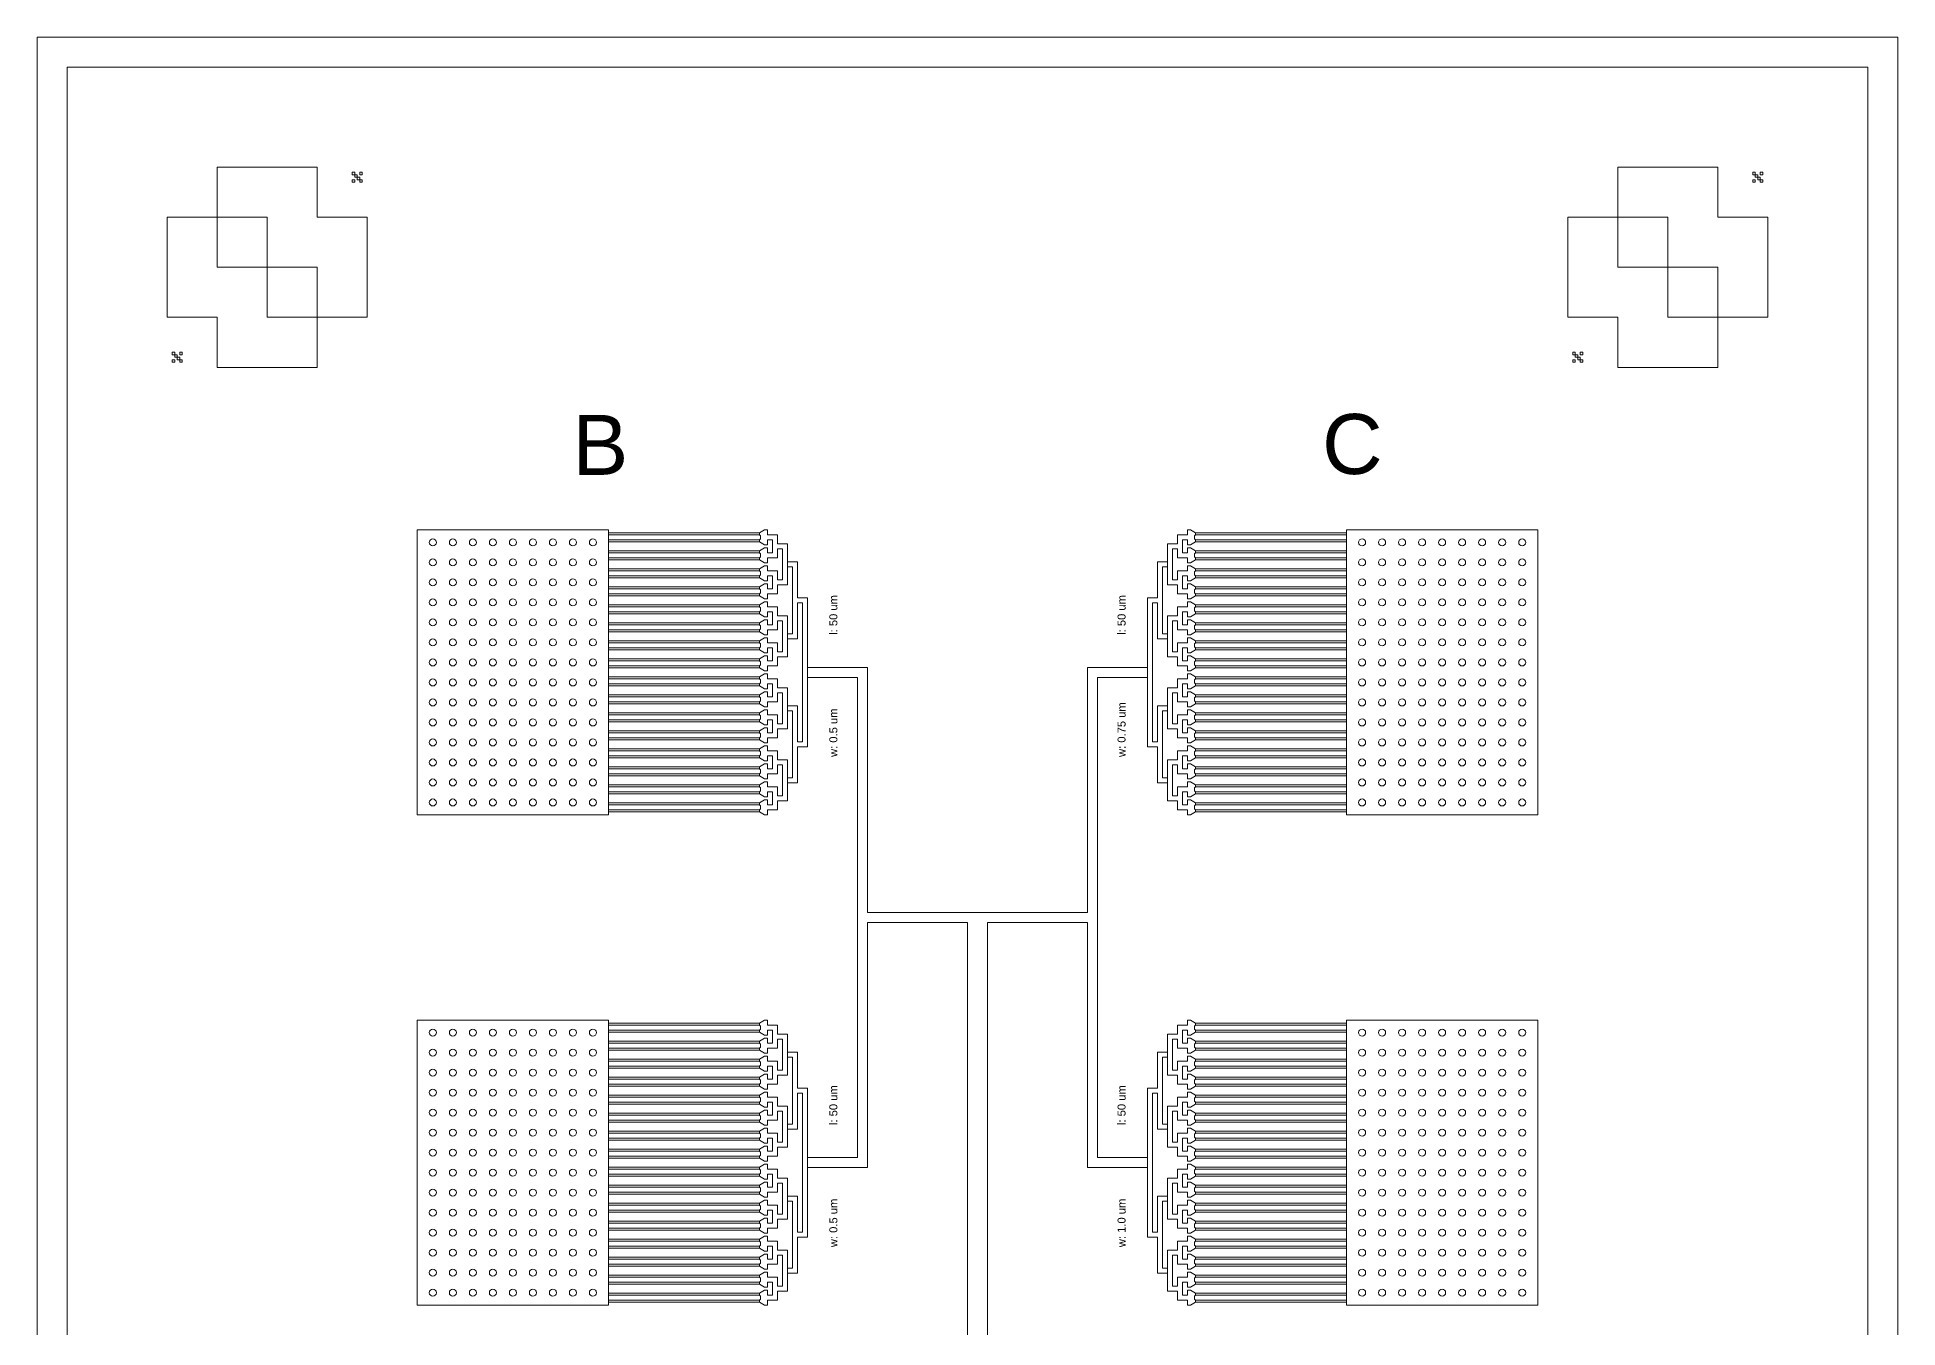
# Model space of a CAD drawing. Extents: x 1000 to 49000, y 2919 to 77300.
# Drawn here: x 5200 to 23800, y 64399 to 77300 of the extents above; entities that cross this region are included whole.
import ezdxf

# ---------------------------------------------------------------- set-up
doc = ezdxf.new("R2010")
doc.units = 13
doc.layers.add('Inner', color=4, linetype='Continuous', lineweight=0, true_color=0x00ffff)
doc.layers.add('Outer', color=1, linetype='Continuous', lineweight=0, true_color=0xff0000)
doc.styles.add('textstyle37', font='')
doc.styles.add('textstyle38', font='')
doc.styles.add('textstyle39', font='')
doc.styles.add('textstyle40', font='')
doc.styles.add('textstyle45', font='')
doc.styles.add('textstyle58', font='')
doc.styles.add('textstyle59', font='')
doc.styles.add('textstyle60', font='')
doc.styles.add('textstyle61', font='')
doc.styles.add('textstyle63', font='')
doc.styles.get('textstyle37').set_extended_font_data('Arial')
doc.styles.get('textstyle38').set_extended_font_data('Arial')
doc.styles.get('textstyle39').set_extended_font_data('Arial')
doc.styles.get('textstyle40').set_extended_font_data('Arial')
doc.styles.get('textstyle45').set_extended_font_data('Arial')
doc.styles.get('textstyle58').set_extended_font_data('Arial')
doc.styles.get('textstyle59').set_extended_font_data('Arial')
doc.styles.get('textstyle60').set_extended_font_data('Arial')
doc.styles.get('textstyle61').set_extended_font_data('Arial')
doc.styles.get('textstyle63').set_extended_font_data('Arial')

msp = doc.modelspace()

# ---------------------------------------------------------------- linework, layer by layer
at = {"layer": 'Inner'}
for points in [[(5200, 77300), (5200, 54700), (23800, 54700), (23800, 77300), (5200, 77300)], [(8000, 74500), (8000, 75000), (7500, 75000), (7500, 75500), (7000, 75500), (7000, 76000), (8000, 76000), (8000, 75500), (8500, 75500), (8500, 74500), (8000, 74500)], [(8350, 75950), (8350, 75925), (8375, 75925), (8375, 75950), (8350, 75950)], [(8375, 75925), (8375, 75900), (8400, 75900), (8400, 75925), (8375, 75925)], [(8400, 75900), (8425, 75900), (8425, 75875), (8400, 75875), (8400, 75900)], [(8425, 75925), (8425, 75950), (8450, 75950), (8450, 75925), (8425, 75925)], [(22000, 74500), (22000, 75000), (21500, 75000), (21500, 75500), (21000, 75500), (21000, 76000), (22000, 76000), (22000, 75500), (22500, 75500), (22500, 74500), (22000, 74500)], [(22350, 75950), (22350, 75925), (22375, 75925), (22375, 75950), (22350, 75950)], [(22375, 75925), (22375, 75900), (22400, 75900), (22400, 75925), (22375, 75925)], [(22400, 75900), (22425, 75900), (22425, 75875), (22400, 75875), (22400, 75900)], [(22425, 75925), (22425, 75950), (22450, 75950), (22450, 75925), (22425, 75925)], [(8350, 75875), (8375, 75875), (8375, 75850), (8350, 75850), (8350, 75875)], [(8425, 75875), (8425, 75850), (8450, 75850), (8450, 75875), (8425, 75875)], [(22350, 75875), (22375, 75875), (22375, 75850), (22350, 75850), (22350, 75875)], [(22425, 75875), (22425, 75850), (22450, 75850), (22450, 75875), (22425, 75875)], [(8000, 74500), (8000, 74000), (7000, 74000), (7000, 74500), (6500, 74500), (6500, 75500), (7000, 75500), (7000, 75000), (7500, 75000), (7500, 74500), (8000, 74500)], [(22000, 74500), (22000, 74000), (21000, 74000), (21000, 74500), (20500, 74500), (20500, 75500), (21000, 75500), (21000, 75000), (21500, 75000), (21500, 74500), (22000, 74500)], [(6550, 74150), (6550, 74125), (6575, 74125), (6575, 74150), (6550, 74150)], [(6550, 74075), (6575, 74075), (6575, 74050), (6550, 74050), (6550, 74075)], [(6575, 74125), (6575, 74100), (6600, 74100), (6600, 74125), (6575, 74125)], [(6600, 74100), (6625, 74100), (6625, 74075), (6600, 74075), (6600, 74100)], [(6625, 74125), (6625, 74150), (6650, 74150), (6650, 74125), (6625, 74125)], [(6625, 74075), (6625, 74050), (6650, 74050), (6650, 74075), (6625, 74075)], [(20550, 74150), (20550, 74125), (20575, 74125), (20575, 74150), (20550, 74150)], [(20550, 74075), (20575, 74075), (20575, 74050), (20550, 74050), (20550, 74075)], [(20575, 74125), (20575, 74100), (20600, 74100), (20600, 74125), (20575, 74125)], [(20600, 74100), (20625, 74100), (20625, 74075), (20600, 74075), (20600, 74100)], [(20625, 74125), (20625, 74150), (20650, 74150), (20650, 74125), (20625, 74125)], [(20625, 74075), (20625, 74050), (20650, 74050), (20650, 74075), (20625, 74075)], [(10910, 69525), (10910, 72375), (9000, 72375), (9000, 69525), (10910, 69525)], [(12420, 72345), (12420, 72325), (12430, 72315), (12430, 72285), (12420, 72275), (12420, 72255), (12470, 72225), (12500, 72225), (12500, 72275), (12550, 72275), (12550, 72145), (12500, 72145), (12500, 72195), (12470, 72195), (12420, 72165), (12420, 72145), (12430, 72135), (12430, 72105), (12420, 72095), (12420, 72075), (12470, 72045), (12500, 72045), (12500, 72095), (12600, 72095), (12600, 72185), (12650, 72185), (12650, 71875), (12600, 71875), (12600, 71965), (12500, 71965), (12500, 72015), (12470, 72015), (12420, 71985), (12420, 71965), (12430, 71955), (12430, 71925), (12420, 71915), (12420, 71895), (12470, 71865), (12500, 71865), (12500, 71915), (12550, 71915), (12550, 71785), (12500, 71785), (12500, 71835), (12470, 71835), (12420, 71805), (12420, 71785), (12430, 71775), (12430, 71745), (12420, 71735), (12420, 71715), (12470, 71685), (12500, 71685), (12500, 71735), (12600, 71735), (12600, 71825), (12700, 71825), (12700, 72005), (12700, 72055), (12700, 72235), (12600, 72235), (12600, 72325), (12500, 72325), (12500, 72375), (12470, 72375), (12420, 72345)], [(16780, 72345), (16780, 72325), (16770, 72315), (16770, 72285), (16780, 72275), (16780, 72255), (16730, 72225), (16700, 72225), (16700, 72275), (16650, 72275), (16650, 72145), (16700, 72145), (16700, 72195), (16730, 72195), (16780, 72165), (16780, 72145), (16770, 72135), (16770, 72105), (16780, 72095), (16780, 72075), (16730, 72045), (16700, 72045), (16700, 72095), (16600, 72095), (16600, 72185), (16550, 72185), (16550, 71875), (16600, 71875), (16600, 71965), (16700, 71965), (16700, 72015), (16730, 72015), (16780, 71985), (16780, 71965), (16770, 71955), (16770, 71925), (16780, 71915), (16780, 71895), (16730, 71865), (16700, 71865), (16700, 71915), (16650, 71915), (16650, 71785), (16700, 71785), (16700, 71835), (16730, 71835), (16780, 71805), (16780, 71785), (16770, 71775), (16770, 71745), (16780, 71735), (16780, 71715), (16730, 71685), (16700, 71685), (16700, 71735), (16600, 71735), (16600, 71825), (16500, 71825), (16500, 72005), (16500, 72055), (16500, 72235), (16600, 72235), (16600, 72325), (16700, 72325), (16700, 72375), (16730, 72375), (16780, 72345)], [(18290, 69525), (18290, 72375), (20200, 72375), (20200, 69525), (18290, 69525)], [(12420, 72325), (12420, 72345), (10910, 72345), (10910, 72325), (12420, 72325)], [(12420, 72275), (12420, 72255), (10910, 72255), (10910, 72275), (12420, 72275)], [(16780, 72325), (16780, 72345), (18290, 72345), (18290, 72325), (16780, 72325)], [(16780, 72275), (16780, 72255), (18290, 72255), (18290, 72275), (16780, 72275)], [(12420, 72145), (12420, 72165), (10910, 72165), (10910, 72145), (12420, 72145)], [(12420, 72095), (12420, 72075), (10910, 72075), (10910, 72095), (12420, 72095)], [(12420, 71965), (12420, 71985), (10910, 71985), (10910, 71965), (12420, 71965)], [(12700, 69845), (12700, 69895), (12750, 69895), (12750, 70565), (12700, 70565), (12700, 70615), (12800, 70615), (12800, 70255), (12850, 70255), (12850, 71645), (12800, 71645), (12800, 71285), (12700, 71285), (12700, 71335), (12750, 71335), (12750, 72005), (12700, 72005), (12700, 72055), (12800, 72055), (12800, 71695), (12900, 71695), (12900, 70205), (12800, 70205), (12800, 69845), (12700, 69845)], [(16500, 69845), (16500, 69895), (16450, 69895), (16450, 70565), (16500, 70565), (16500, 70615), (16400, 70615), (16400, 70255), (16350, 70255), (16350, 71645), (16400, 71645), (16400, 71285), (16500, 71285), (16500, 71335), (16450, 71335), (16450, 72005), (16500, 72005), (16500, 72055), (16400, 72055), (16400, 71695), (16300, 71695), (16300, 70205), (16400, 70205), (16400, 69845), (16500, 69845)], [(16780, 72145), (16780, 72165), (18290, 72165), (18290, 72145), (16780, 72145)], [(16780, 72095), (16780, 72075), (18290, 72075), (18290, 72095), (16780, 72095)], [(16780, 71965), (16780, 71985), (18290, 71985), (18290, 71965), (16780, 71965)], [(12420, 71915), (12420, 71895), (10910, 71895), (10910, 71915), (12420, 71915)], [(12420, 71785), (12420, 71805), (10910, 71805), (10910, 71785), (12420, 71785)], [(16780, 71915), (16780, 71895), (18290, 71895), (18290, 71915), (16780, 71915)], [(16780, 71785), (16780, 71805), (18290, 71805), (18290, 71785), (16780, 71785)], [(12420, 71735), (12420, 71715), (10910, 71715), (10910, 71735), (12420, 71735)], [(12420, 71605), (12420, 71625), (10910, 71625), (10910, 71605), (12420, 71605)], [(12420, 71625), (12420, 71605), (12430, 71595), (12430, 71565), (12420, 71555), (12420, 71535), (12470, 71505), (12500, 71505), (12500, 71555), (12550, 71555), (12550, 71425), (12500, 71425), (12500, 71475), (12470, 71475), (12420, 71445), (12420, 71425), (12430, 71415), (12430, 71385), (12420, 71375), (12420, 71355), (12470, 71325), (12500, 71325), (12500, 71375), (12600, 71375), (12600, 71465), (12650, 71465), (12650, 71155), (12600, 71155), (12600, 71245), (12500, 71245), (12500, 71295), (12470, 71295), (12420, 71265), (12420, 71245), (12430, 71235), (12430, 71205), (12420, 71195), (12420, 71175), (12470, 71145), (12500, 71145), (12500, 71195), (12550, 71195), (12550, 71065), (12500, 71065), (12500, 71115), (12470, 71115), (12420, 71085), (12420, 71065), (12430, 71055), (12430, 71025), (12420, 71015), (12420, 70995), (12470, 70965), (12500, 70965), (12500, 71015), (12600, 71015), (12600, 71105), (12700, 71105), (12700, 71285), (12700, 71335), (12700, 71515), (12600, 71515), (12600, 71605), (12500, 71605), (12500, 71655), (12470, 71655), (12420, 71625)], [(16780, 71625), (16780, 71605), (16770, 71595), (16770, 71565), (16780, 71555), (16780, 71535), (16730, 71505), (16700, 71505), (16700, 71555), (16650, 71555), (16650, 71425), (16700, 71425), (16700, 71475), (16730, 71475), (16780, 71445), (16780, 71425), (16770, 71415), (16770, 71385), (16780, 71375), (16780, 71355), (16730, 71325), (16700, 71325), (16700, 71375), (16600, 71375), (16600, 71465), (16550, 71465), (16550, 71155), (16600, 71155), (16600, 71245), (16700, 71245), (16700, 71295), (16730, 71295), (16780, 71265), (16780, 71245), (16770, 71235), (16770, 71205), (16780, 71195), (16780, 71175), (16730, 71145), (16700, 71145), (16700, 71195), (16650, 71195), (16650, 71065), (16700, 71065), (16700, 71115), (16730, 71115), (16780, 71085), (16780, 71065), (16770, 71055), (16770, 71025), (16780, 71015), (16780, 70995), (16730, 70965), (16700, 70965), (16700, 71015), (16600, 71015), (16600, 71105), (16500, 71105), (16500, 71285), (16500, 71335), (16500, 71515), (16600, 71515), (16600, 71605), (16700, 71605), (16700, 71655), (16730, 71655), (16780, 71625)], [(16780, 71735), (16780, 71715), (18290, 71715), (18290, 71735), (16780, 71735)], [(16780, 71605), (16780, 71625), (18290, 71625), (18290, 71605), (16780, 71605)], [(12420, 71555), (12420, 71535), (10910, 71535), (10910, 71555), (12420, 71555)], [(12420, 71425), (12420, 71445), (10910, 71445), (10910, 71425), (12420, 71425)], [(16780, 71555), (16780, 71535), (18290, 71535), (18290, 71555), (16780, 71555)], [(16780, 71425), (16780, 71445), (18290, 71445), (18290, 71425), (16780, 71425)], [(12420, 71375), (12420, 71355), (10910, 71355), (10910, 71375), (12420, 71375)], [(12420, 71245), (12420, 71265), (10910, 71265), (10910, 71245), (12420, 71245)], [(16780, 71375), (16780, 71355), (18290, 71355), (18290, 71375), (16780, 71375)], [(16780, 71245), (16780, 71265), (18290, 71265), (18290, 71245), (16780, 71245)], [(12420, 71195), (12420, 71175), (10910, 71175), (10910, 71195), (12420, 71195)], [(12420, 71065), (12420, 71085), (10910, 71085), (10910, 71065), (12420, 71065)], [(16780, 71195), (16780, 71175), (18290, 71175), (18290, 71195), (16780, 71195)], [(16780, 71065), (16780, 71085), (18290, 71085), (18290, 71065), (16780, 71065)], [(12420, 71015), (12420, 70995), (10910, 70995), (10910, 71015), (12420, 71015)], [(12420, 70885), (12420, 70905), (10910, 70905), (10910, 70885), (12420, 70885)], [(12420, 70905), (12420, 70885), (12430, 70875), (12430, 70845), (12420, 70835), (12420, 70815), (12470, 70785), (12500, 70785), (12500, 70835), (12550, 70835), (12550, 70705), (12500, 70705), (12500, 70755), (12470, 70755), (12420, 70725), (12420, 70705), (12430, 70695), (12430, 70665), (12420, 70655), (12420, 70635), (12470, 70605), (12500, 70605), (12500, 70655), (12600, 70655), (12600, 70745), (12650, 70745), (12650, 70435), (12600, 70435), (12600, 70525), (12500, 70525), (12500, 70575), (12470, 70575), (12420, 70545), (12420, 70525), (12430, 70515), (12430, 70485), (12420, 70475), (12420, 70455), (12470, 70425), (12500, 70425), (12500, 70475), (12550, 70475), (12550, 70345), (12500, 70345), (12500, 70395), (12470, 70395), (12420, 70365), (12420, 70345), (12430, 70335), (12430, 70305), (12420, 70295), (12420, 70275), (12470, 70245), (12500, 70245), (12500, 70295), (12600, 70295), (12600, 70385), (12700, 70385), (12700, 70565), (12700, 70615), (12700, 70795), (12600, 70795), (12600, 70885), (12500, 70885), (12500, 70935), (12470, 70935), (12420, 70905)], [(15700, 71000), (15700, 68550), (13500, 68550), (13500, 71000), (12900, 71000), (12900, 70900), (13400, 70900), (13400, 66100), (12900, 66100), (12900, 66000), (13500, 66000), (13500, 68450), (14500, 68450), (14500, 59990)], [(14700, 59990), (14700, 68450), (15700, 68450), (15700, 66000), (16300, 66000), (16300, 66100), (15800, 66100), (15800, 70900), (16300, 70900), (16300, 71000), (15700, 71000)], [(16780, 70905), (16780, 70885), (16770, 70875), (16770, 70845), (16780, 70835), (16780, 70815), (16730, 70785), (16700, 70785), (16700, 70835), (16650, 70835), (16650, 70705), (16700, 70705), (16700, 70755), (16730, 70755), (16780, 70725), (16780, 70705), (16770, 70695), (16770, 70665), (16780, 70655), (16780, 70635), (16730, 70605), (16700, 70605), (16700, 70655), (16600, 70655), (16600, 70745), (16550, 70745), (16550, 70435), (16600, 70435), (16600, 70525), (16700, 70525), (16700, 70575), (16730, 70575), (16780, 70545), (16780, 70525), (16770, 70515), (16770, 70485), (16780, 70475), (16780, 70455), (16730, 70425), (16700, 70425), (16700, 70475), (16650, 70475), (16650, 70345), (16700, 70345), (16700, 70395), (16730, 70395), (16780, 70365), (16780, 70345), (16770, 70335), (16770, 70305), (16780, 70295), (16780, 70275), (16730, 70245), (16700, 70245), (16700, 70295), (16600, 70295), (16600, 70385), (16500, 70385), (16500, 70565), (16500, 70615), (16500, 70795), (16600, 70795), (16600, 70885), (16700, 70885), (16700, 70935), (16730, 70935), (16780, 70905)], [(16780, 71015), (16780, 70995), (18290, 70995), (18290, 71015), (16780, 71015)], [(16780, 70885), (16780, 70905), (18290, 70905), (18290, 70885), (16780, 70885)], [(12420, 70835), (12420, 70815), (10910, 70815), (10910, 70835), (12420, 70835)], [(12420, 70705), (12420, 70725), (10910, 70725), (10910, 70705), (12420, 70705)], [(16780, 70835), (16780, 70815), (18290, 70815), (18290, 70835), (16780, 70835)], [(16780, 70705), (16780, 70725), (18290, 70725), (18290, 70705), (16780, 70705)], [(12420, 70655), (12420, 70635), (10910, 70635), (10910, 70655), (12420, 70655)], [(12420, 70525), (12420, 70545), (10910, 70545), (10910, 70525), (12420, 70525)], [(16780, 70655), (16780, 70635), (18290, 70635), (18290, 70655), (16780, 70655)], [(16780, 70525), (16780, 70545), (18290, 70545), (18290, 70525), (16780, 70525)], [(12420, 70475), (12420, 70455), (10910, 70455), (10910, 70475), (12420, 70475)], [(12420, 70345), (12420, 70365), (10910, 70365), (10910, 70345), (12420, 70345)], [(16780, 70475), (16780, 70455), (18290, 70455), (18290, 70475), (16780, 70475)], [(16780, 70345), (16780, 70365), (18290, 70365), (18290, 70345), (16780, 70345)], [(12420, 70295), (12420, 70275), (10910, 70275), (10910, 70295), (12420, 70295)], [(12420, 70165), (12420, 70185), (10910, 70185), (10910, 70165), (12420, 70165)], [(12420, 70185), (12420, 70165), (12430, 70155), (12430, 70125), (12420, 70115), (12420, 70095), (12470, 70065), (12500, 70065), (12500, 70115), (12550, 70115), (12550, 69985), (12500, 69985), (12500, 70035), (12470, 70035), (12420, 70005), (12420, 69985), (12430, 69975), (12430, 69945), (12420, 69935), (12420, 69915), (12470, 69885), (12500, 69885), (12500, 69935), (12600, 69935), (12600, 70025), (12650, 70025), (12650, 69715), (12600, 69715), (12600, 69805), (12500, 69805), (12500, 69855), (12470, 69855), (12420, 69825), (12420, 69805), (12430, 69795), (12430, 69765), (12420, 69755), (12420, 69735), (12470, 69705), (12500, 69705), (12500, 69755), (12550, 69755), (12550, 69625), (12500, 69625), (12500, 69675), (12470, 69675), (12420, 69645), (12420, 69625), (12430, 69615), (12430, 69585), (12420, 69575), (12420, 69555), (12470, 69525), (12500, 69525), (12500, 69575), (12600, 69575), (12600, 69665), (12700, 69665), (12700, 69845), (12700, 69895), (12700, 70075), (12600, 70075), (12600, 70165), (12500, 70165), (12500, 70215), (12470, 70215), (12420, 70185)], [(16780, 70185), (16780, 70165), (16770, 70155), (16770, 70125), (16780, 70115), (16780, 70095), (16730, 70065), (16700, 70065), (16700, 70115), (16650, 70115), (16650, 69985), (16700, 69985), (16700, 70035), (16730, 70035), (16780, 70005), (16780, 69985), (16770, 69975), (16770, 69945), (16780, 69935), (16780, 69915), (16730, 69885), (16700, 69885), (16700, 69935), (16600, 69935), (16600, 70025), (16550, 70025), (16550, 69715), (16600, 69715), (16600, 69805), (16700, 69805), (16700, 69855), (16730, 69855), (16780, 69825), (16780, 69805), (16770, 69795), (16770, 69765), (16780, 69755), (16780, 69735), (16730, 69705), (16700, 69705), (16700, 69755), (16650, 69755), (16650, 69625), (16700, 69625), (16700, 69675), (16730, 69675), (16780, 69645), (16780, 69625), (16770, 69615), (16770, 69585), (16780, 69575), (16780, 69555), (16730, 69525), (16700, 69525), (16700, 69575), (16600, 69575), (16600, 69665), (16500, 69665), (16500, 69845), (16500, 69895), (16500, 70075), (16600, 70075), (16600, 70165), (16700, 70165), (16700, 70215), (16730, 70215), (16780, 70185)], [(16780, 70295), (16780, 70275), (18290, 70275), (18290, 70295), (16780, 70295)], [(16780, 70165), (16780, 70185), (18290, 70185), (18290, 70165), (16780, 70165)], [(12420, 70115), (12420, 70095), (10910, 70095), (10910, 70115), (12420, 70115)], [(12420, 69985), (12420, 70005), (10910, 70005), (10910, 69985), (12420, 69985)], [(16780, 70115), (16780, 70095), (18290, 70095), (18290, 70115), (16780, 70115)], [(16780, 69985), (16780, 70005), (18290, 70005), (18290, 69985), (16780, 69985)], [(12420, 69935), (12420, 69915), (10910, 69915), (10910, 69935), (12420, 69935)], [(12420, 69805), (12420, 69825), (10910, 69825), (10910, 69805), (12420, 69805)], [(12420, 69755), (12420, 69735), (10910, 69735), (10910, 69755), (12420, 69755)], [(16780, 69935), (16780, 69915), (18290, 69915), (18290, 69935), (16780, 69935)], [(16780, 69805), (16780, 69825), (18290, 69825), (18290, 69805), (16780, 69805)], [(16780, 69755), (16780, 69735), (18290, 69735), (18290, 69755), (16780, 69755)], [(12420, 69625), (12420, 69645), (10910, 69645), (10910, 69625), (12420, 69625)], [(12420, 69575), (12420, 69555), (10910, 69555), (10910, 69575), (12420, 69575)], [(16780, 69625), (16780, 69645), (18290, 69645), (18290, 69625), (16780, 69625)], [(16780, 69575), (16780, 69555), (18290, 69555), (18290, 69575), (16780, 69575)], [(10910, 64625), (10910, 67475), (9000, 67475), (9000, 64625), (10910, 64625)], [(12420, 67425), (12420, 67445), (10910, 67445), (10910, 67425), (12420, 67425)], [(12420, 67375), (12420, 67355), (10910, 67355), (10910, 67375), (12420, 67375)], [(12420, 67445), (12420, 67425), (12430, 67415), (12430, 67385), (12420, 67375), (12420, 67355), (12470, 67325), (12500, 67325), (12500, 67375), (12550, 67375), (12550, 67245), (12500, 67245), (12500, 67295), (12470, 67295), (12420, 67265), (12420, 67245), (12430, 67235), (12430, 67205), (12420, 67195), (12420, 67175), (12470, 67145), (12500, 67145), (12500, 67195), (12600, 67195), (12600, 67285), (12650, 67285), (12650, 66975), (12600, 66975), (12600, 67065), (12500, 67065), (12500, 67115), (12470, 67115), (12420, 67085), (12420, 67065), (12430, 67055), (12430, 67025), (12420, 67015), (12420, 66995), (12470, 66965), (12500, 66965), (12500, 67015), (12550, 67015), (12550, 66885), (12500, 66885), (12500, 66935), (12470, 66935), (12420, 66905), (12420, 66885), (12430, 66875), (12430, 66845), (12420, 66835), (12420, 66815), (12470, 66785), (12500, 66785), (12500, 66835), (12600, 66835), (12600, 66925), (12700, 66925), (12700, 67105), (12700, 67155), (12700, 67335), (12600, 67335), (12600, 67425), (12500, 67425), (12500, 67475), (12470, 67475), (12420, 67445)], [(16780, 67445), (16780, 67425), (16770, 67415), (16770, 67385), (16780, 67375), (16780, 67355), (16730, 67325), (16700, 67325), (16700, 67375), (16650, 67375), (16650, 67245), (16700, 67245), (16700, 67295), (16730, 67295), (16780, 67265), (16780, 67245), (16770, 67235), (16770, 67205), (16780, 67195), (16780, 67175), (16730, 67145), (16700, 67145), (16700, 67195), (16600, 67195), (16600, 67285), (16550, 67285), (16550, 66975), (16600, 66975), (16600, 67065), (16700, 67065), (16700, 67115), (16730, 67115), (16780, 67085), (16780, 67065), (16770, 67055), (16770, 67025), (16780, 67015), (16780, 66995), (16730, 66965), (16700, 66965), (16700, 67015), (16650, 67015), (16650, 66885), (16700, 66885), (16700, 66935), (16730, 66935), (16780, 66905), (16780, 66885), (16770, 66875), (16770, 66845), (16780, 66835), (16780, 66815), (16730, 66785), (16700, 66785), (16700, 66835), (16600, 66835), (16600, 66925), (16500, 66925), (16500, 67105), (16500, 67155), (16500, 67335), (16600, 67335), (16600, 67425), (16700, 67425), (16700, 67475), (16730, 67475), (16780, 67445)], [(16780, 67425), (18290, 67425), (18290, 67445), (16780, 67445), (16780, 67425)], [(16780, 67355), (18290, 67355), (18290, 67375), (16780, 67375), (16780, 67355)], [(18290, 64625), (18290, 67475), (20200, 67475), (20200, 64625), (18290, 64625)], [(12420, 67245), (12420, 67265), (10910, 67265), (10910, 67245), (12420, 67245)], [(12420, 67195), (12420, 67175), (10910, 67175), (10910, 67195), (12420, 67195)], [(12700, 64945), (12700, 64995), (12750, 64995), (12750, 65665), (12700, 65665), (12700, 65715), (12800, 65715), (12800, 65355), (12850, 65355), (12850, 66745), (12800, 66745), (12800, 66385), (12700, 66385), (12700, 66435), (12750, 66435), (12750, 67105), (12700, 67105), (12700, 67155), (12800, 67155), (12800, 66795), (12900, 66795), (12900, 65305), (12800, 65305), (12800, 64945), (12700, 64945)], [(16500, 64945), (16500, 64995), (16450, 64995), (16450, 65665), (16500, 65665), (16500, 65715), (16400, 65715), (16400, 65355), (16350, 65355), (16350, 66745), (16400, 66745), (16400, 66385), (16500, 66385), (16500, 66435), (16450, 66435), (16450, 67105), (16500, 67105), (16500, 67155), (16400, 67155), (16400, 66795), (16300, 66795), (16300, 65305), (16400, 65305), (16400, 64945), (16500, 64945)], [(16780, 67245), (18290, 67245), (18290, 67265), (16780, 67265), (16780, 67245)], [(16780, 67175), (18290, 67175), (18290, 67195), (16780, 67195), (16780, 67175)], [(12420, 67065), (12420, 67085), (10910, 67085), (10910, 67065), (12420, 67065)], [(12420, 67015), (12420, 66995), (10910, 66995), (10910, 67015), (12420, 67015)], [(16780, 67065), (18290, 67065), (18290, 67085), (16780, 67085), (16780, 67065)], [(16780, 66995), (18290, 66995), (18290, 67015), (16780, 67015), (16780, 66995)], [(12420, 66885), (12420, 66905), (10910, 66905), (10910, 66885), (12420, 66885)], [(12420, 66835), (12420, 66815), (10910, 66815), (10910, 66835), (12420, 66835)], [(16780, 66885), (18290, 66885), (18290, 66905), (16780, 66905), (16780, 66885)], [(16780, 66815), (18290, 66815), (18290, 66835), (16780, 66835), (16780, 66815)], [(12420, 66705), (12420, 66725), (10910, 66725), (10910, 66705), (12420, 66705)], [(12420, 66655), (12420, 66635), (10910, 66635), (10910, 66655), (12420, 66655)], [(12420, 66725), (12420, 66705), (12430, 66695), (12430, 66665), (12420, 66655), (12420, 66635), (12470, 66605), (12500, 66605), (12500, 66655), (12550, 66655), (12550, 66525), (12500, 66525), (12500, 66575), (12470, 66575), (12420, 66545), (12420, 66525), (12430, 66515), (12430, 66485), (12420, 66475), (12420, 66455), (12470, 66425), (12500, 66425), (12500, 66475), (12600, 66475), (12600, 66565), (12650, 66565), (12650, 66255), (12600, 66255), (12600, 66345), (12500, 66345), (12500, 66395), (12470, 66395), (12420, 66365), (12420, 66345), (12430, 66335), (12430, 66305), (12420, 66295), (12420, 66275), (12470, 66245), (12500, 66245), (12500, 66295), (12550, 66295), (12550, 66165), (12500, 66165), (12500, 66215), (12470, 66215), (12420, 66185), (12420, 66165), (12430, 66155), (12430, 66125), (12420, 66115), (12420, 66095), (12470, 66065), (12500, 66065), (12500, 66115), (12600, 66115), (12600, 66205), (12700, 66205), (12700, 66385), (12700, 66435), (12700, 66615), (12600, 66615), (12600, 66705), (12500, 66705), (12500, 66755), (12470, 66755), (12420, 66725)], [(16780, 66725), (16780, 66705), (16770, 66695), (16770, 66665), (16780, 66655), (16780, 66635), (16730, 66605), (16700, 66605), (16700, 66655), (16650, 66655), (16650, 66525), (16700, 66525), (16700, 66575), (16730, 66575), (16780, 66545), (16780, 66525), (16770, 66515), (16770, 66485), (16780, 66475), (16780, 66455), (16730, 66425), (16700, 66425), (16700, 66475), (16600, 66475), (16600, 66565), (16550, 66565), (16550, 66255), (16600, 66255), (16600, 66345), (16700, 66345), (16700, 66395), (16730, 66395), (16780, 66365), (16780, 66345), (16770, 66335), (16770, 66305), (16780, 66295), (16780, 66275), (16730, 66245), (16700, 66245), (16700, 66295), (16650, 66295), (16650, 66165), (16700, 66165), (16700, 66215), (16730, 66215), (16780, 66185), (16780, 66165), (16770, 66155), (16770, 66125), (16780, 66115), (16780, 66095), (16730, 66065), (16700, 66065), (16700, 66115), (16600, 66115), (16600, 66205), (16500, 66205), (16500, 66385), (16500, 66435), (16500, 66615), (16600, 66615), (16600, 66705), (16700, 66705), (16700, 66755), (16730, 66755), (16780, 66725)], [(16780, 66705), (18290, 66705), (18290, 66725), (16780, 66725), (16780, 66705)], [(16780, 66635), (18290, 66635), (18290, 66655), (16780, 66655), (16780, 66635)], [(12420, 66525), (12420, 66545), (10910, 66545), (10910, 66525), (12420, 66525)], [(12420, 66475), (12420, 66455), (10910, 66455), (10910, 66475), (12420, 66475)], [(16780, 66525), (18290, 66525), (18290, 66545), (16780, 66545), (16780, 66525)], [(16780, 66455), (18290, 66455), (18290, 66475), (16780, 66475), (16780, 66455)], [(12420, 66345), (12420, 66365), (10910, 66365), (10910, 66345), (12420, 66345)], [(12420, 66295), (12420, 66275), (10910, 66275), (10910, 66295), (12420, 66295)], [(16780, 66345), (18290, 66345), (18290, 66365), (16780, 66365), (16780, 66345)], [(16780, 66275), (18290, 66275), (18290, 66295), (16780, 66295), (16780, 66275)], [(12420, 66165), (12420, 66185), (10910, 66185), (10910, 66165), (12420, 66165)], [(12420, 66115), (12420, 66095), (10910, 66095), (10910, 66115), (12420, 66115)], [(12420, 66005), (12420, 65985), (12430, 65975), (12430, 65945), (12420, 65935), (12420, 65915), (12470, 65885), (12500, 65885), (12500, 65935), (12550, 65935), (12550, 65805), (12500, 65805), (12500, 65855), (12470, 65855), (12420, 65825), (12420, 65805), (12430, 65795), (12430, 65765), (12420, 65755), (12420, 65735), (12470, 65705), (12500, 65705), (12500, 65755), (12600, 65755), (12600, 65845), (12650, 65845), (12650, 65535), (12600, 65535), (12600, 65625), (12500, 65625), (12500, 65675), (12470, 65675), (12420, 65645), (12420, 65625), (12430, 65615), (12430, 65585), (12420, 65575), (12420, 65555), (12470, 65525), (12500, 65525), (12500, 65575), (12550, 65575), (12550, 65445), (12500, 65445), (12500, 65495), (12470, 65495), (12420, 65465), (12420, 65445), (12430, 65435), (12430, 65405), (12420, 65395), (12420, 65375), (12470, 65345), (12500, 65345), (12500, 65395), (12600, 65395), (12600, 65485), (12700, 65485), (12700, 65665), (12700, 65715), (12700, 65895), (12600, 65895), (12600, 65985), (12500, 65985), (12500, 66035), (12470, 66035), (12420, 66005)], [(16780, 66005), (16780, 65985), (16770, 65975), (16770, 65945), (16780, 65935), (16780, 65915), (16730, 65885), (16700, 65885), (16700, 65935), (16650, 65935), (16650, 65805), (16700, 65805), (16700, 65855), (16730, 65855), (16780, 65825), (16780, 65805), (16770, 65795), (16770, 65765), (16780, 65755), (16780, 65735), (16730, 65705), (16700, 65705), (16700, 65755), (16600, 65755), (16600, 65845), (16550, 65845), (16550, 65535), (16600, 65535), (16600, 65625), (16700, 65625), (16700, 65675), (16730, 65675), (16780, 65645), (16780, 65625), (16770, 65615), (16770, 65585), (16780, 65575), (16780, 65555), (16730, 65525), (16700, 65525), (16700, 65575), (16650, 65575), (16650, 65445), (16700, 65445), (16700, 65495), (16730, 65495), (16780, 65465), (16780, 65445), (16770, 65435), (16770, 65405), (16780, 65395), (16780, 65375), (16730, 65345), (16700, 65345), (16700, 65395), (16600, 65395), (16600, 65485), (16500, 65485), (16500, 65665), (16500, 65715), (16500, 65895), (16600, 65895), (16600, 65985), (16700, 65985), (16700, 66035), (16730, 66035), (16780, 66005)], [(16780, 66165), (18290, 66165), (18290, 66185), (16780, 66185), (16780, 66165)], [(16780, 66095), (18290, 66095), (18290, 66115), (16780, 66115), (16780, 66095)], [(12420, 65985), (12420, 66005), (10910, 66005), (10910, 65985), (12420, 65985)], [(12420, 65935), (12420, 65915), (10910, 65915), (10910, 65935), (12420, 65935)], [(16780, 65985), (18290, 65985), (18290, 66005), (16780, 66005), (16780, 65985)], [(16780, 65915), (18290, 65915), (18290, 65935), (16780, 65935), (16780, 65915)], [(12420, 65805), (12420, 65825), (10910, 65825), (10910, 65805), (12420, 65805)], [(12420, 65755), (12420, 65735), (10910, 65735), (10910, 65755), (12420, 65755)], [(16780, 65805), (18290, 65805), (18290, 65825), (16780, 65825), (16780, 65805)], [(16780, 65735), (18290, 65735), (18290, 65755), (16780, 65755), (16780, 65735)], [(12420, 65625), (12420, 65645), (10910, 65645), (10910, 65625), (12420, 65625)], [(12420, 65575), (12420, 65555), (10910, 65555), (10910, 65575), (12420, 65575)], [(16780, 65625), (18290, 65625), (18290, 65645), (16780, 65645), (16780, 65625)], [(16780, 65555), (18290, 65555), (18290, 65575), (16780, 65575), (16780, 65555)], [(12420, 65445), (12420, 65465), (10910, 65465), (10910, 65445), (12420, 65445)], [(12420, 65395), (12420, 65375), (10910, 65375), (10910, 65395), (12420, 65395)], [(12420, 65285), (12420, 65265), (12430, 65255), (12430, 65225), (12420, 65215), (12420, 65195), (12470, 65165), (12500, 65165), (12500, 65215), (12550, 65215), (12550, 65085), (12500, 65085), (12500, 65135), (12470, 65135), (12420, 65105), (12420, 65085), (12430, 65075), (12430, 65045), (12420, 65035), (12420, 65015), (12470, 64985), (12500, 64985), (12500, 65035), (12600, 65035), (12600, 65125), (12650, 65125), (12650, 64815), (12600, 64815), (12600, 64905), (12500, 64905), (12500, 64955), (12470, 64955), (12420, 64925), (12420, 64905), (12430, 64895), (12430, 64865), (12420, 64855), (12420, 64835), (12470, 64805), (12500, 64805), (12500, 64855), (12550, 64855), (12550, 64725), (12500, 64725), (12500, 64775), (12470, 64775), (12420, 64745), (12420, 64725), (12430, 64715), (12430, 64685), (12420, 64675), (12420, 64655), (12470, 64625), (12500, 64625), (12500, 64675), (12600, 64675), (12600, 64765), (12700, 64765), (12700, 64945), (12700, 64995), (12700, 65175), (12600, 65175), (12600, 65265), (12500, 65265), (12500, 65315), (12470, 65315), (12420, 65285)], [(16780, 65285), (16780, 65265), (16770, 65255), (16770, 65225), (16780, 65215), (16780, 65195), (16730, 65165), (16700, 65165), (16700, 65215), (16650, 65215), (16650, 65085), (16700, 65085), (16700, 65135), (16730, 65135), (16780, 65105), (16780, 65085), (16770, 65075), (16770, 65045), (16780, 65035), (16780, 65015), (16730, 64985), (16700, 64985), (16700, 65035), (16600, 65035), (16600, 65125), (16550, 65125), (16550, 64815), (16600, 64815), (16600, 64905), (16700, 64905), (16700, 64955), (16730, 64955), (16780, 64925), (16780, 64905), (16770, 64895), (16770, 64865), (16780, 64855), (16780, 64835), (16730, 64805), (16700, 64805), (16700, 64855), (16650, 64855), (16650, 64725), (16700, 64725), (16700, 64775), (16730, 64775), (16780, 64745), (16780, 64725), (16770, 64715), (16770, 64685), (16780, 64675), (16780, 64655), (16730, 64625), (16700, 64625), (16700, 64675), (16600, 64675), (16600, 64765), (16500, 64765), (16500, 64945), (16500, 64995), (16500, 65175), (16600, 65175), (16600, 65265), (16700, 65265), (16700, 65315), (16730, 65315), (16780, 65285)], [(16780, 65445), (18290, 65445), (18290, 65465), (16780, 65465), (16780, 65445)], [(16780, 65375), (18290, 65375), (18290, 65395), (16780, 65395), (16780, 65375)], [(12420, 65265), (12420, 65285), (10910, 65285), (10910, 65265), (12420, 65265)], [(12420, 65215), (12420, 65195), (10910, 65195), (10910, 65215), (12420, 65215)], [(12420, 65085), (12420, 65105), (10910, 65105), (10910, 65085), (12420, 65085)], [(16780, 65265), (18290, 65265), (18290, 65285), (16780, 65285), (16780, 65265)], [(16780, 65195), (18290, 65195), (18290, 65215), (16780, 65215), (16780, 65195)], [(16780, 65085), (18290, 65085), (18290, 65105), (16780, 65105), (16780, 65085)], [(12420, 65035), (12420, 65015), (10910, 65015), (10910, 65035), (12420, 65035)], [(12420, 64905), (12420, 64925), (10910, 64925), (10910, 64905), (12420, 64905)], [(16780, 65015), (18290, 65015), (18290, 65035), (16780, 65035), (16780, 65015)], [(16780, 64905), (18290, 64905), (18290, 64925), (16780, 64925), (16780, 64905)], [(12420, 64855), (12420, 64835), (10910, 64835), (10910, 64855), (12420, 64855)], [(12420, 64725), (12420, 64745), (10910, 64745), (10910, 64725), (12420, 64725)], [(16780, 64835), (18290, 64835), (18290, 64855), (16780, 64855), (16780, 64835)], [(16780, 64725), (18290, 64725), (18290, 64745), (16780, 64745), (16780, 64725)], [(12420, 64675), (12420, 64655), (10910, 64655), (10910, 64675), (12420, 64675)], [(16780, 64655), (18290, 64655), (18290, 64675), (16780, 64675), (16780, 64655)]]:
    msp.add_lwpolyline(points, dxfattribs=at)
at = {"layer": 'Outer'}
msp.add_lwpolyline([(5500, 77000), (5500, 55000), (23500, 55000), (23500, 77000), (5500, 77000)], dxfattribs=at)
for centre in [(9155, 72250), (9355, 72250), (9555, 72250), (9755, 72250), (9955, 72250), (10155, 72250), (10355, 72250), (10555, 72250), (10755, 72250), (18445, 72250), (18645, 72250), (18845, 72250), (19045, 72250), (19245, 72250), (19445, 72250), (19645, 72250), (19845, 72250), (20045, 72250), (9155, 72050), (9355, 72050), (9555, 72050), (9755, 72050), (9955, 72050), (10155, 72050), (10355, 72050), (10555, 72050), (10755, 72050), (18445, 72050), (18645, 72050), (18845, 72050), (19045, 72050), (19245, 72050), (19445, 72050), (19645, 72050), (19845, 72050), (20045, 72050), (9155, 71850), (9355, 71850), (9555, 71850), (9755, 71850), (9955, 71850), (10155, 71850), (10355, 71850), (10555, 71850), (10755, 71850), (18445, 71850), (18645, 71850), (18845, 71850), (19045, 71850), (19245, 71850), (19445, 71850), (19645, 71850), (19845, 71850), (20045, 71850), (9155, 71650), (9355, 71650), (9555, 71650), (9755, 71650), (9955, 71650), (10155, 71650), (10355, 71650), (10555, 71650), (10755, 71650), (18445, 71650), (18645, 71650), (18845, 71650), (19045, 71650), (19245, 71650), (19445, 71650), (19645, 71650), (19845, 71650), (20045, 71650), (9155, 71450), (9355, 71450), (9555, 71450), (9755, 71450), (9955, 71450), (10155, 71450), (10355, 71450), (10555, 71450), (10755, 71450), (18445, 71450), (18645, 71450), (18845, 71450), (19045, 71450), (19245, 71450), (19445, 71450), (19645, 71450), (19845, 71450), (20045, 71450), (9155, 71250), (9355, 71250), (9555, 71250), (9755, 71250), (9955, 71250), (10155, 71250), (10355, 71250), (10555, 71250), (10755, 71250), (18445, 71250), (18645, 71250), (18845, 71250), (19045, 71250), (19245, 71250), (19445, 71250), (19645, 71250), (19845, 71250), (20045, 71250), (9155, 71050), (9355, 71050), (9555, 71050), (9755, 71050), (9955, 71050), (10155, 71050), (10355, 71050), (10555, 71050), (10755, 71050), (18445, 71050), (18645, 71050), (18845, 71050), (19045, 71050), (19245, 71050), (19445, 71050), (19645, 71050), (19845, 71050), (20045, 71050), (9155, 70850), (9355, 70850), (9555, 70850), (9755, 70850), (9955, 70850), (10155, 70850), (10355, 70850), (10555, 70850), (10755, 70850), (18445, 70850), (18645, 70850), (18845, 70850), (19045, 70850), (19245, 70850), (19445, 70850), (19645, 70850), (19845, 70850), (20045, 70850), (9155, 70650), (9355, 70650), (9555, 70650), (9755, 70650), (9955, 70650), (10155, 70650), (10355, 70650), (10555, 70650), (10755, 70650), (18445, 70650), (18645, 70650), (18845, 70650), (19045, 70650), (19245, 70650), (19445, 70650), (19645, 70650), (19845, 70650), (20045, 70650), (9155, 70450), (9355, 70450), (9555, 70450), (9755, 70450), (9955, 70450), (10155, 70450), (10355, 70450), (10555, 70450), (10755, 70450), (18445, 70450), (18645, 70450), (18845, 70450), (19045, 70450), (19245, 70450), (19445, 70450), (19645, 70450), (19845, 70450), (20045, 70450), (9155, 70250), (9355, 70250), (9555, 70250), (9755, 70250), (9955, 70250), (10155, 70250), (10355, 70250), (10555, 70250), (10755, 70250), (18445, 70250), (18645, 70250), (18845, 70250), (19045, 70250), (19245, 70250), (19445, 70250), (19645, 70250), (19845, 70250), (20045, 70250), (9155, 70050), (9355, 70050), (9555, 70050), (9755, 70050), (9955, 70050), (10155, 70050), (10355, 70050), (10555, 70050), (10755, 70050), (18445, 70050), (18645, 70050), (18845, 70050), (19045, 70050), (19245, 70050), (19445, 70050), (19645, 70050), (19845, 70050), (20045, 70050), (9155, 69850), (9355, 69850), (9555, 69850), (9755, 69850), (9955, 69850), (10155, 69850), (10355, 69850), (10555, 69850), (10755, 69850), (18445, 69850), (18645, 69850), (18845, 69850), (19045, 69850), (19245, 69850), (19445, 69850), (19645, 69850), (19845, 69850), (20045, 69850), (9155, 69650), (9355, 69650), (9555, 69650), (9755, 69650), (9955, 69650), (10155, 69650), (10355, 69650), (10555, 69650), (10755, 69650), (18445, 69650), (18645, 69650), (18845, 69650), (19045, 69650), (19245, 69650), (19445, 69650), (19645, 69650), (19845, 69650), (20045, 69650), (9155, 67350), (9355, 67350), (9555, 67350), (9755, 67350), (9955, 67350), (10155, 67350), (10355, 67350), (10555, 67350), (10755, 67350), (18445, 67350), (18645, 67350), (18845, 67350), (19045, 67350), (19245, 67350), (19445, 67350), (19645, 67350), (19845, 67350), (20045, 67350), (9155, 67150), (9355, 67150), (9555, 67150), (9755, 67150), (9955, 67150), (10155, 67150), (10355, 67150), (10555, 67150), (10755, 67150), (18445, 67150), (18645, 67150), (18845, 67150), (19045, 67150), (19245, 67150), (19445, 67150), (19645, 67150), (19845, 67150), (20045, 67150), (9155, 66950), (9355, 66950), (9555, 66950), (9755, 66950), (9955, 66950), (10155, 66950), (10355, 66950), (10555, 66950), (10755, 66950), (18445, 66950), (18645, 66950), (18845, 66950), (19045, 66950), (19245, 66950), (19445, 66950), (19645, 66950), (19845, 66950), (20045, 66950), (9155, 66750), (9355, 66750), (9555, 66750), (9755, 66750), (9955, 66750), (10155, 66750), (10355, 66750), (10555, 66750), (10755, 66750), (18445, 66750), (18645, 66750), (18845, 66750), (19045, 66750), (19245, 66750), (19445, 66750), (19645, 66750), (19845, 66750), (20045, 66750), (9155, 66550), (9355, 66550), (9555, 66550), (9755, 66550), (9955, 66550), (10155, 66550), (10355, 66550), (10555, 66550), (10755, 66550), (18445, 66550), (18645, 66550), (18845, 66550), (19045, 66550), (19245, 66550), (19445, 66550), (19645, 66550), (19845, 66550), (20045, 66550), (9155, 66350), (9355, 66350), (9555, 66350), (9755, 66350), (9955, 66350), (10155, 66350), (10355, 66350), (10555, 66350), (10755, 66350), (18445, 66350), (18645, 66350), (18845, 66350), (19045, 66350), (19245, 66350), (19445, 66350), (19645, 66350), (19845, 66350), (20045, 66350), (9155, 66150), (9355, 66150), (9555, 66150), (9755, 66150), (9955, 66150), (10155, 66150), (10355, 66150), (10555, 66150), (10755, 66150), (18445, 66150), (18645, 66150), (18845, 66150), (19045, 66150), (19245, 66150), (19445, 66150), (19645, 66150), (19845, 66150), (20045, 66150), (9155, 65950), (9355, 65950), (9555, 65950), (9755, 65950), (9955, 65950), (10155, 65950), (10355, 65950), (10555, 65950), (10755, 65950), (18445, 65950), (18645, 65950), (18845, 65950), (19045, 65950), (19245, 65950), (19445, 65950), (19645, 65950), (19845, 65950), (20045, 65950), (9155, 65750), (9355, 65750), (9555, 65750), (9755, 65750), (9955, 65750), (10155, 65750), (10355, 65750), (10555, 65750), (10755, 65750), (18445, 65750), (18645, 65750), (18845, 65750), (19045, 65750), (19245, 65750), (19445, 65750), (19645, 65750), (19845, 65750), (20045, 65750), (9155, 65550), (9355, 65550), (9555, 65550), (9755, 65550), (9955, 65550), (10155, 65550), (10355, 65550), (10555, 65550), (10755, 65550), (18445, 65550), (18645, 65550), (18845, 65550), (19045, 65550), (19245, 65550), (19445, 65550), (19645, 65550), (19845, 65550), (20045, 65550), (9155, 65350), (9355, 65350), (9555, 65350), (9755, 65350), (9955, 65350), (10155, 65350), (10355, 65350), (10555, 65350), (10755, 65350), (18445, 65350), (18645, 65350), (18845, 65350), (19045, 65350), (19245, 65350), (19445, 65350), (19645, 65350), (19845, 65350), (20045, 65350), (9155, 65150), (9355, 65150), (9555, 65150), (9755, 65150), (9955, 65150), (10155, 65150), (10355, 65150), (10555, 65150), (10755, 65150), (18445, 65150), (18645, 65150), (18845, 65150), (19045, 65150), (19245, 65150), (19445, 65150), (19645, 65150), (19845, 65150), (20045, 65150), (9155, 64950), (9355, 64950), (9555, 64950), (9755, 64950), (9955, 64950), (10155, 64950), (10355, 64950), (10555, 64950), (10755, 64950), (18445, 64950), (18645, 64950), (18845, 64950), (19045, 64950), (19245, 64950), (19445, 64950), (19645, 64950), (19845, 64950), (20045, 64950), (9155, 64750), (9355, 64750), (9555, 64750), (9755, 64750), (9955, 64750), (10155, 64750), (10355, 64750), (10555, 64750), (10755, 64750), (18445, 64750), (18645, 64750), (18845, 64750), (19045, 64750), (19245, 64750), (19445, 64750), (19645, 64750), (19845, 64750), (20045, 64750)]:
    msp.add_circle(centre, 35, dxfattribs=at)

# ---------------------------------------------------------------- texts
at = {"layer": 'Inner', "char_height": 600}
for s, insert, attachment_point, style in [('B', (10550, 72925), 7, 'textstyle63'), ('C', (18650, 72925), 9, 'textstyle45')]:
    msp.add_mtext(s, dxfattribs=dict(at, insert=insert, attachment_point=attachment_point, style=style))
at = {"layer": 'Inner', "char_height": 80, "rotation": 90}
for s, insert, attachment_point, style in [('l: 50 um', (13199.89, 71325.86), 7, 'textstyle60'), ('l: 50 um', (16000.11, 71325.86), 1, 'textstyle37'), ('w: 0.5 um', (13200, 70105), 7, 'textstyle61'), ('w: 0.75 um', (16000, 70105), 1, 'textstyle38'), ('l: 50 um', (13199.89, 66425.86), 7, 'textstyle58'), ('l: 50 um', (16000.11, 66425.86), 1, 'textstyle39'), ('w: 0.5 um', (13200, 65205), 7, 'textstyle59'), ('w: 1.0 um', (16000, 65205), 1, 'textstyle40')]:
    msp.add_mtext(s, dxfattribs=dict(at, insert=insert, attachment_point=attachment_point, style=style))

doc.saveas('drawing.dxf')
